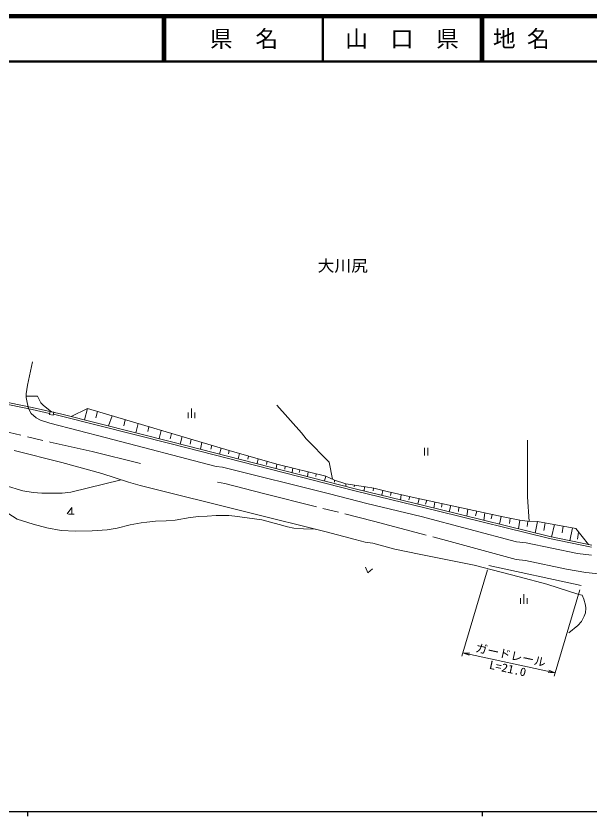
# Model space of a CAD drawing. Units: millimetres, scale not verified. Extents: x 40000 to 680000, y 20000 to 380000.
# Drawn here: x 265466 to 391738, y 204000 to 380000 of the extents above; entities that cross this region are included whole.
import ezdxf
from ezdxf.enums import TextEntityAlignment as Align

# ---------------------------------------------------------------- set-up
doc = ezdxf.new("R2010")
doc.units = ezdxf.units.MM
doc.header["$LTSCALE"] = 1000
doc.linetypes.add('CHAIN', pattern=[18.5, 12, -1.5, 3.5, -1.5])
for name, color, linetype, lineweight in [('M-BMK', 2, 'CHAIN', 13), ('M-STR-HTXT', 7, 'Continuous', 13), ('M-TTL', 2, 'Continuous', 140), ('M-TTL-BAND', 7, 'Continuous', 25), ('M-TTL-LINE', 7, 'Continuous', 50), ('M-TTL-TXT', 7, 'Continuous', 13), ('M-WORK', 1, 'Continuous', 13)]:
    doc.layers.add(name, color=color, linetype=linetype, lineweight=lineweight)
doc.styles.add('ＭＳ ゴシック', font='')
doc.styles.get('ＭＳ ゴシック').set_extended_font_data('MS Gothic')

# ---------------------------------------------------------------- blocks, each defined once
blk = doc.blocks.new('open_arrow')
at = {"color": 0, "linetype": 'Continuous', "lineweight": -2}
blk.add_lwpolyline([(7.5, 1.25), (0, 0), (7.5, -1.25)], dxfattribs=at)

msp = doc.modelspace()

# ---------------------------------------------------------------- linework, layer by layer
at = {"layer": 'M-BMK'}
for p, q in [((254844, 290494), (272971, 286254)), ((272971, 286254), (276956, 285393)), ((276956, 285393), (282227, 284179)), ((282227, 284179), (292891, 281531)), ((309776, 277431), (311432, 277182)), ((311432, 277182), (319902, 274973)), ((319902, 274973), (344096, 268875)), ((344096, 268875), (360202, 264624)), ((360202, 264624), (371473, 261515)), ((371473, 261515), (375529, 260422)), ((375529, 260422), (377514, 260190)), ((377514, 260190), (386586, 258306)), ((386586, 258306), (390856, 257597)), ((390856, 257597), (397561, 256820))]:
    msp.add_line(p, q, dxfattribs=at)
at = {"layer": 'M-STR-HTXT'}
for p, q in [((369193, 258137), (363566, 239194)), ((389482, 253725), (383854, 234782)), ((363780, 239913), (384068, 235501))]:
    msp.add_line(p, q, dxfattribs=at)
at = {"layer": 'M-TTL'}
msp.add_line((680000, 380000), (40000, 380000), dxfattribs=at)
at = {"layer": 'M-TTL-BAND'}
for p, q in [((40000, 205000), (579000, 205000)), ((268000, 205000), (268000, 204000)), ((368000, 205000), (368000, 204000))]:
    msp.add_line(p, q, dxfattribs=at)
at = {"layer": 'M-TTL-LINE'}
for p, q in [((297750, 380000), (297750, 370000)), ((298250, 380000), (298250, 370000)), ((333000, 380000), (333000, 370000)), ((367750, 380000), (367750, 370000)), ((368250, 380000), (368250, 370000)), ((40000, 370000), (680000, 370000))]:
    msp.add_line(p, q, dxfattribs=at)
at = {"layer": 'M-WORK'}
for p, q in [((269088, 303887), (267960, 298818)), ((267960, 298818), (267712, 296897)), ((254191, 296512), (268989, 293420)), ((254252, 296950), (269051, 293858)), ((267712, 296897), (267712, 296067)), ((267712, 296339), (270197, 296343)), ((267712, 296067), (267898, 295001)), ((270197, 296343), (270923, 294892)), ((267898, 295001), (268245, 293663)), ((270923, 294892), (271534, 294281)), ((271534, 294281), (273289, 292922)), ((322859, 294369), (328252, 288331)), ((268245, 293663), (268828, 292584)), ((268828, 292584), (269881, 291630)), ((268989, 293420), (272865, 292564)), ((269051, 293858), (275520, 292429)), ((273703, 292379), (275459, 291991)), ((275520, 292429), (299653, 286327)), ((277608, 291901), (281192, 293636)), ((281192, 293636), (280564, 291154)), ((281192, 293636), (312358, 284397)), ((283360, 292994), (283018, 291605)), ((303375, 291546), (303375, 292762)), ((304104, 291564), (304104, 293653)), ((304818, 291546), (304818, 292762)), ((269881, 291630), (270823, 291048)), ((270823, 291048), (272881, 290428)), ((272881, 290428), (285378, 287206)), ((275459, 291991), (299592, 285889)), ((286586, 292037), (285804, 289829)), ((289507, 291171), (289204, 289817)), ((292333, 290333), (291820, 288307)), ((294717, 289627), (294434, 288602)), ((297393, 288833), (296933, 287015)), ((285378, 287206), (309524, 280893)), ((299691, 288152), (299404, 287004)), ((302007, 287465), (301590, 285832)), ((328252, 288331), (329293, 286978)), ((329293, 286978), (334325, 281807)), ((299592, 285889), (340032, 275565)), ((299653, 286327), (340093, 276003)), ((303992, 286877), (303791, 285801)), ((306353, 286177), (306088, 284684)), ((308517, 285535), (308327, 284723)), ((377961, 286699), (377961, 274219)), ((265078, 284443), (275551, 281772)), ((310566, 284928), (310234, 283626)), ((312358, 284397), (312194, 283694)), ((312358, 284397), (322845, 281431)), ((314611, 283760), (314311, 282585)), ((355312, 284966), (355312, 283342)), ((356083, 284966), (356083, 283342)), ((275551, 281772), (284323, 279315)), ((316598, 283198), (316482, 282492)), ((318766, 282584), (318494, 281517)), ((320711, 282034), (320559, 281340)), ((334325, 281807), (335057, 278079)), ((309524, 280893), (310868, 280770)), ((310868, 280770), (334452, 274913)), ((322845, 281431), (322727, 280436)), ((322845, 281431), (333637, 278776)), ((324685, 280978), (324587, 280274)), ((326377, 280562), (326239, 279540)), ((327942, 280177), (327785, 279605)), ((284323, 279315), (290223, 277476)), ((329728, 279738), (329589, 278685)), ((331517, 279298), (331404, 278675)), ((333637, 278776), (333367, 277720)), ((333637, 278776), (335526, 277849)), ((263096, 276682), (267000, 275571)), ((277498, 275259), (288579, 277988)), ((290223, 277476), (292763, 276738)), ((292763, 276738), (316591, 270759)), ((335526, 277849), (338033, 277085)), ((335526, 277849), (335531, 277473)), ((338033, 277085), (338026, 276531)), ((338033, 277085), (342333, 276396)), ((339916, 276783), (339893, 276432)), ((342151, 276425), (342088, 275512)), ((342333, 276396), (344189, 276100)), ((267000, 275571), (269221, 275190)), ((269221, 275190), (271130, 275051)), ((271130, 275051), (275606, 275051)), ((275606, 275051), (277498, 275259)), ((334452, 274913), (342614, 272727)), ((340032, 275565), (358397, 271044)), ((340093, 276003), (358458, 271482)), ((344128, 276110), (344070, 275515)), ((344189, 276100), (347147, 275361)), ((346135, 275614), (345967, 274557)), ((347147, 275361), (352601, 274147)), ((347962, 275180), (347868, 274512)), ((350230, 274674), (350033, 273556)), ((352089, 274261), (351910, 273593)), ((352601, 274147), (372612, 269834)), ((354125, 273818), (353830, 272621)), ((355820, 273453), (355575, 272637)), ((357604, 273068), (357358, 271753)), ((377961, 274219), (378375, 268820)), ((276722, 270500), (277713, 271838)), ((277713, 271838), (277713, 270377)), ((342614, 272727), (354590, 269861)), ((358397, 271044), (382814, 265025)), ((358458, 271482), (382876, 265463)), ((359244, 272715), (359037, 271938)), ((361090, 272317), (360746, 270918)), ((362918, 271923), (362790, 271009)), ((364869, 271502), (364659, 269953)), ((366811, 271084), (366579, 270008)), ((263647, 270594), (265716, 269317)), ((265716, 269317), (269261, 268202)), ((277033, 270377), (278254, 270377)), ((300489, 269055), (303808, 269654)), ((303808, 269654), (305685, 269919)), ((305685, 269919), (307544, 269999)), ((307544, 269999), (309492, 270096)), ((309492, 270096), (312276, 270086)), ((312276, 270086), (313596, 269935)), ((313596, 269935), (319518, 269130)), ((316591, 270759), (333716, 266499)), ((354590, 269861), (375602, 264347)), ((368632, 270691), (368407, 269029)), ((370202, 270353), (370004, 269401)), ((372191, 269924), (371817, 268189)), ((372612, 269834), (376330, 269078)), ((374204, 269510), (374059, 268330)), ((269261, 268202), (272223, 267384)), ((287727, 267322), (290578, 268078)), ((290578, 268078), (293031, 268487)), ((293031, 268487), (294234, 268673)), ((294234, 268673), (296130, 268834)), ((296130, 268834), (298506, 268914)), ((298506, 268914), (300489, 269055)), ((319518, 269130), (323342, 268120)), ((323342, 268120), (325201, 267589)), ((325201, 267589), (326572, 267356)), ((376330, 269078), (376000, 267158)), ((376330, 269078), (378015, 268830)), ((378091, 268828), (377927, 267720)), ((378015, 268830), (380221, 268768)), ((380221, 268768), (379687, 266249)), ((380221, 268768), (388588, 267249)), ((381891, 268465), (381565, 266825)), ((383917, 268097), (383282, 265380)), ((385822, 267751), (385584, 266268)), ((272223, 267384), (275408, 266802)), ((275408, 266802), (278531, 266678)), ((278531, 266678), (282187, 266764)), ((282187, 266764), (285533, 266950)), ((285533, 266950), (287727, 267322)), ((326572, 267356), (328735, 267167)), ((328735, 267167), (331275, 267106)), ((333716, 266499), (340104, 264823)), ((387855, 267382), (387283, 264567)), ((388588, 267249), (391418, 263727)), ((389217, 266467), (388984, 264896)), ((340104, 264823), (342306, 264256)), ((342306, 264256), (343961, 263990)), ((375602, 264347), (377691, 264104)), ((377691, 264104), (388962, 261723)), ((382814, 265025), (392059, 263146)), ((382876, 265463), (392121, 263584)), ((343961, 263990), (348819, 262690)), ((348819, 262690), (354146, 261597)), ((354146, 261597), (366222, 259185)), ((388962, 261723), (392071, 261407)), ((366222, 259185), (376129, 256600)), ((369478, 259096), (389766, 254684)), ((342345, 258712), (342900, 257480)), ((342900, 257480), (343889, 258400)), ((376129, 256600), (382271, 255021)), ((382271, 255021), (389280, 252759)), ((376456, 250678), (376456, 251894)), ((377184, 250695), (377184, 252785)), ((377898, 250678), (377898, 251894)), ((389280, 252759), (390021, 252593)), ((390021, 252593), (390384, 251734)), ((390384, 251734), (390783, 250380)), ((390783, 250380), (390809, 249689)), ((390721, 248707), (390488, 247948)), ((390809, 249689), (390721, 248707)), ((389833, 246823), (389093, 245943)), ((390488, 247948), (389833, 246823)), ((389093, 245943), (387060, 244281))]:
    msp.add_line(p, q, dxfattribs=at)
msp.add_lwpolyline([(272960, 292995), (273798, 292809), (273657, 292169), (272819, 292354)], close=True, dxfattribs=at)

# ---------------------------------------------------------------- block references
at = {"layer": 'M-STR-HTXT', "xscale": 200, "yscale": 200}
for p, rotation in [((363780, 239913), 347.7), ((384068, 235501), 167.7)]:
    msp.add_blockref('open_arrow', p, dxfattribs=dict(at, rotation=rotation))

# ---------------------------------------------------------------- texts
at = {"layer": 'M-STR-HTXT', "style": 'ＭＳ ゴシック', "width": 1.05}
msp.add_text('大川尻', height=2566, dxfattribs=at).set_placement((331841, 323006), align=Align.BOTTOM_LEFT)
at = {"layer": 'M-STR-HTXT', "style": 'ＭＳ ゴシック'}
for s, width, p in [('ガードレール', 1.05, (373977, 237951)), ('L=21.0', 1.1, (373339, 235020))]:
    msp.add_text(s, height=1833, rotation=347.731, dxfattribs=dict(at, width=width)).set_placement(p, align=Align.BOTTOM_CENTER)
at = {"layer": 'M-TTL-TXT', "style": 'ＭＳ ゴシック'}
for s, p in [('県\u3000名', (315625, 375000)), ('山\u3000口\u3000県', (350375, 375000))]:
    msp.add_text(s, height=3666, dxfattribs=at).set_placement(p, align=Align.MIDDLE_CENTER)
msp.add_text('地 名      長門市油谷角山', height=3666, dxfattribs=at).set_placement((370380, 375000), align=Align.MIDDLE_LEFT)

doc.saveas('drawing.dxf')
